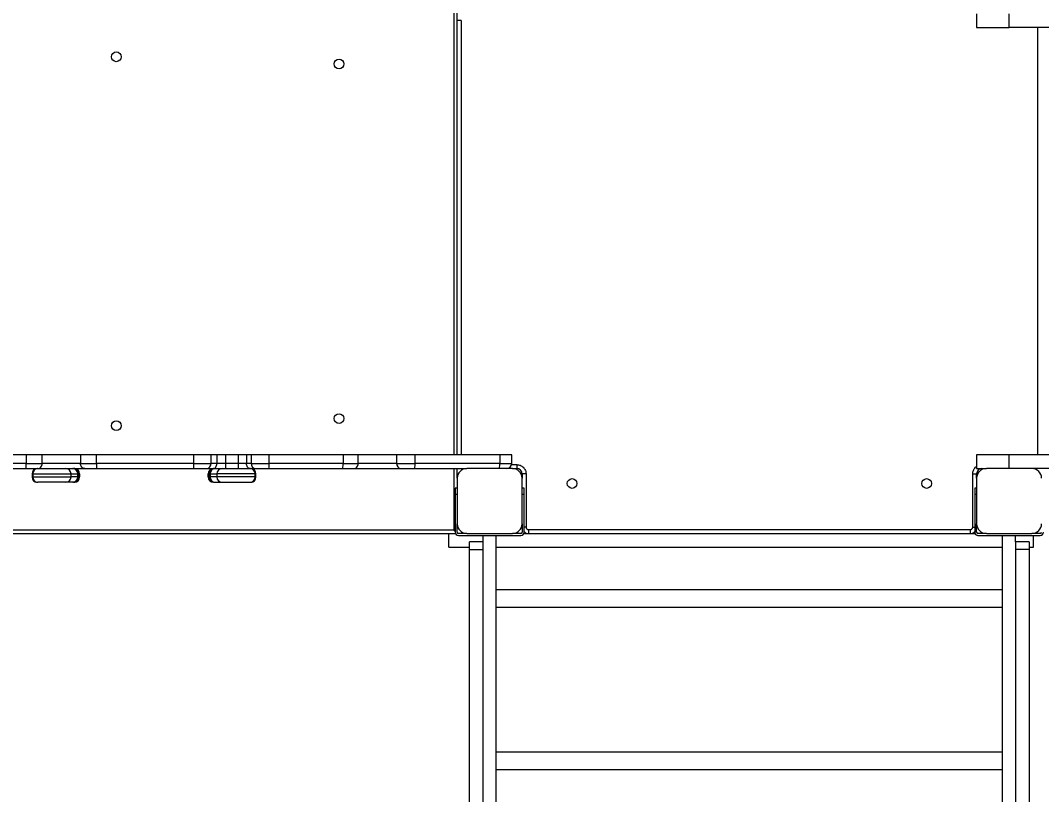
# Model space of a CAD drawing. Header units: millimetres. Extents: x -9110 to 8278, y -6387 to 5914.
# Drawn here: x -1204 to 369, y 602 to 1794 of the extents above; entities that cross this region are included whole.
import ezdxf

# ---------------------------------------------------------------- set-up
doc = ezdxf.new("R2010")
doc.units = ezdxf.units.MM
for name, color, linetype in [('DIKOM_ОБЪЕКТ', 7, 'Continuous'), ('DIKOM_РАЗМЕР_ЗОНА', 7, 'Continuous'), ('DIKOM_РАЗМЕР_ОБЪЕКТА', 7, 'Continuous')]:
    doc.layers.add(name, color=color, linetype=linetype)
doc.styles.add('style1', font='arial.ttf', dxfattribs={"width": 0.8})
doc.dimstyles.new('1-50', dxfattribs={"dimtxt": 300, "dimasz": 200, "dimexe": 100, "dimexo": 0, "dimgap": 100, "dimtad": 1, "dimtxsty": 'style1', "dimcen": 200, "dimclrd": 7, "dimclre": 7, "dimclrt": 7, "dimadec": 1, "dimazin": 2, "dimtfac": 1, "dimtmove": 0, "dimatfit": 2, "dimfxl": 0, "dimlwd": 25, "dimlwe": 18, "dimarcsym": 0})

# ---------------------------------------------------------------- blocks, each defined once
blk = doc.blocks.new('*D9')
at = {"layer": 'Defpoints', "color": 0, "transparency": 16777216}
for p in [(-2194.7, 3914.4), (-7206.9, -3406.5), (-367.7, -3406.5)]:
    blk.add_point(p, dxfattribs=at)
at = {"layer": 'DIKOM_РАЗМЕР_ОБЪЕКТА', "color": 7, "lineweight": 18, "transparency": 16777216}
for p, q in [((-2194.7, 3914.4), (-7306.9, 3914.4)), ((-367.7, -3406.5), (-7306.9, -3406.5))]:
    blk.add_line(p, q, dxfattribs=at)
at = {"layer": 'DIKOM_РАЗМЕР_ОБЪЕКТА', "color": 7, "lineweight": 25, "transparency": 16777216}
blk.add_line((-7206.9, 3714.4), (-7206.9, -3206.5), dxfattribs=at)
at = {"layer": 'DIKOM_РАЗМЕР_ОБЪЕКТА', "color": 7, "transparency": 16777216}
for points in [[(-7240.3, 3714.4), (-7173.6, 3714.4), (-7206.9, 3914.4)], [(-7240.3, -3206.5), (-7173.6, -3206.5), (-7206.9, -3406.5)]]:
    blk.add_solid(points, dxfattribs=at)
at = {"layer": 'DIKOM_РАЗМЕР_ОБЪЕКТА', "color": 7, "transparency": 16777216, "insert": (-7460.2, 292.3), "char_height": 300, "attachment_point": 5, "rotation": 90, "style": 'style1'}
blk.add_mtext('7300', dxfattribs=at)
blk = doc.blocks.new('*D10')
at = {"layer": 'Defpoints', "color": 0, "transparency": 16777216}
for p in [(-3851.3, 5914.4), (-8660.2, -5406.5), (-497.8, -5406.5)]:
    blk.add_point(p, dxfattribs=at)
at = {"layer": 'DIKOM_РАЗМЕР_ЗОНА', "color": 7, "lineweight": 18, "transparency": 16777216}
for p, q in [((-3851.3, 5914.4), (-8760.2, 5914.4)), ((-497.8, -5406.5), (-8760.2, -5406.5))]:
    blk.add_line(p, q, dxfattribs=at)
at = {"layer": 'DIKOM_РАЗМЕР_ЗОНА', "color": 7, "lineweight": 25, "transparency": 16777216}
blk.add_line((-8660.2, 5714.4), (-8660.2, -5206.5), dxfattribs=at)
at = {"layer": 'DIKOM_РАЗМЕР_ЗОНА', "color": 7, "transparency": 16777216}
for points in [[(-8693.5, 5714.4), (-8626.8, 5714.4), (-8660.2, 5914.4)], [(-8693.5, -5206.5), (-8626.8, -5206.5), (-8660.2, -5406.5)]]:
    blk.add_solid(points, dxfattribs=at)
at = {"layer": 'DIKOM_РАЗМЕР_ЗОНА', "color": 7, "transparency": 16777216, "insert": (-8913.4, 268.5), "char_height": 300, "attachment_point": 5, "rotation": 90, "style": 'style1'}
blk.add_mtext('11300', dxfattribs=at)

msp = doc.modelspace()

# ---------------------------------------------------------------- linework, layer by layer
at = {"layer": 'DIKOM_ОБЪЕКТ', "color": 7, "linetype": 'Continuous', "lineweight": 15}
for p, q in [((-536.248, 1898.968), (-536.248, 1124.968)), ((-531.248, 1124.968), (-531.248, 1818.968)), ((-525.248, 1793.968), (-531.248, 1793.968)), ((-525.248, 1793.968), (-525.248, 1124.968)), ((268.752, 1803.968), (268.752, 1782.968)), ((318.752, 1782.968), (318.752, 1803.968)), ((268.752, 1782.968), (318.752, 1782.968)), ((384.497, 1782.968), (318.752, 1782.968)), ((362.752, 1124.968), (362.752, 1782.968)), ((-1194.927, 1124.968), (-1354.303, 1124.968)), ((-1194.927, 1124.968), (-1194.927, 1111.968)), ((-1170.431, 1124.968), (-1194.927, 1124.968)), ((-1170.431, 1111.968), (-1170.431, 1124.968)), ((-1111.38, 1124.968), (-1170.431, 1124.968)), ((-1111.38, 1124.968), (-1111.38, 1111.968)), ((-1086.932, 1124.968), (-1111.38, 1124.968)), ((-1086.932, 1111.968), (-1086.932, 1124.968)), ((-937.554, 1124.968), (-1086.932, 1124.968)), ((-937.554, 1124.968), (-937.554, 1111.968)), ((-910.236, 1124.968), (-937.554, 1124.968)), ((-910.236, 1111.968), (-910.236, 1124.968)), ((-901.498, 1124.968), (-910.236, 1124.968)), ((-901.498, 1124.968), (-901.498, 1111.968)), ((-888.292, 1124.968), (-901.498, 1124.968)), ((-888.292, 1124.968), (-888.292, 1111.968)), ((-868.688, 1124.968), (-888.292, 1124.968)), ((-868.688, 1124.968), (-868.688, 1111.968)), ((-855.755, 1124.968), (-868.688, 1124.968)), ((-855.755, 1124.968), (-855.755, 1111.968)), ((-848.668, 1124.968), (-855.755, 1124.968)), ((-848.668, 1124.968), (-848.668, 1111.968)), ((-820.852, 1124.968), (-848.668, 1124.968)), ((-820.852, 1111.968), (-820.852, 1124.968)), ((-707.037, 1124.968), (-820.852, 1124.968)), ((-707.037, 1124.968), (-707.037, 1111.968)), ((-683.85, 1124.968), (-707.037, 1124.968)), ((-683.85, 1111.968), (-683.85, 1124.968)), ((-624.546, 1124.968), (-683.85, 1124.968)), ((-624.546, 1124.968), (-624.546, 1111.968)), ((-596.095, 1124.968), (-624.546, 1124.968)), ((-596.095, 1111.968), (-596.095, 1124.968)), ((-465.71, 1124.968), (-596.095, 1124.968)), ((-465.71, 1124.968), (-465.71, 1111.968)), ((-447.248, 1124.968), (-465.71, 1124.968)), ((-447.248, 1111.968), (-447.248, 1124.968)), ((268.752, 1124.968), (268.752, 1103.968)), ((318.752, 1124.968), (268.752, 1124.968)), ((318.752, 1103.968), (318.752, 1124.968)), ((384.497, 1124.968), (318.752, 1124.968)), ((-1354.52, 1103.968), (-1195.144, 1103.968)), ((-1194.927, 1111.968), (-1354.303, 1111.968)), ((-1194.927, 1111.968), (-1170.431, 1111.968)), ((-1111.38, 1111.968), (-1170.431, 1111.968)), ((-1111.38, 1111.968), (-1086.932, 1111.968)), ((-937.554, 1111.968), (-1086.932, 1111.968)), ((-1086.703, 1103.968), (-937.325, 1103.968)), ((-937.554, 1111.968), (-910.236, 1111.968)), ((-901.498, 1111.968), (-910.236, 1111.968)), ((-888.292, 1111.968), (-901.498, 1111.968)), ((-868.688, 1111.968), (-888.292, 1111.968)), ((-888.068, 1103.968), (-868.465, 1103.968)), ((-855.755, 1111.968), (-868.688, 1111.968)), ((-848.668, 1111.968), (-855.755, 1111.968)), ((-850.183, 1103.968), (-850.122, 1103.968)), ((-848.668, 1111.968), (-820.852, 1111.968)), ((-821.252, 1103.968), (-707.438, 1103.968)), ((-707.037, 1111.968), (-820.852, 1111.968)), ((-707.037, 1111.968), (-683.85, 1111.968)), ((-624.546, 1111.968), (-683.85, 1111.968)), ((-624.546, 1111.968), (-596.095, 1111.968)), ((-596.71, 1103.968), (-516.248, 1103.968)), ((-465.71, 1111.968), (-596.095, 1111.968)), ((-536.248, 1103.968), (-536.248, 1008.968)), ((-531.248, 1088.968), (-531.248, 1103.968)), ((-446.248, 1103.968), (-516.248, 1103.968)), ((-465.71, 1111.968), (-447.248, 1111.968)), ((-447.502, 1109.968), (-439.248, 1109.968)), ((-446.248, 1103.968), (-439.248, 1103.968)), ((-439.248, 1109.968), (-439.248, 1103.968)), ((268.752, 1103.968), (283.752, 1103.968)), ((353.752, 1103.968), (283.752, 1103.968)), ((384.497, 1103.968), (353.752, 1103.968)), ((-1186.009, 1095.968), (-1186.009, 1090.968)), ((-1184.917, 1095.968), (-1186.009, 1095.968)), ((-1184.917, 1090.968), (-1186.009, 1090.968)), ((-1184.96, 1095.968), (-1184.96, 1090.968)), ((-1184.96, 1095.968), (-1125.978, 1095.968)), ((-1184.96, 1090.968), (-1125.978, 1090.968)), ((-1125.978, 1090.968), (-1125.978, 1095.968)), ((-1125.978, 1095.968), (-1115.53, 1095.968)), ((-1115.53, 1090.968), (-1125.978, 1090.968)), ((-1115.53, 1095.968), (-1115.53, 1090.968)), ((-1115.53, 1095.968), (-1115.512, 1095.968)), ((-1115.53, 1090.968), (-1115.512, 1090.968)), ((-1115.512, 1090.968), (-1115.512, 1095.968)), ((-1115.512, 1095.968), (-1115.084, 1095.968)), ((-1115.084, 1090.968), (-1115.512, 1090.968)), ((-1115.084, 1095.968), (-1115.084, 1090.968)), ((-1115.084, 1095.968), (-1113.881, 1095.968)), ((-1115.084, 1090.968), (-1113.881, 1090.968)), ((-1113.881, 1090.968), (-1113.881, 1095.968)), ((-1113.881, 1095.968), (-1112.716, 1095.968)), ((-1112.716, 1090.968), (-1113.881, 1090.968)), ((-1112.716, 1095.968), (-1112.716, 1090.968)), ((-1112.716, 1095.968), (-1112.696, 1095.968)), ((-1112.716, 1090.968), (-1112.696, 1090.968)), ((-1112.696, 1090.968), (-1112.696, 1095.968)), ((-914.634, 1095.968), (-914.634, 1090.968)), ((-914.614, 1095.968), (-914.634, 1095.968)), ((-914.614, 1090.968), (-914.634, 1090.968)), ((-914.614, 1095.968), (-913.449, 1095.968)), ((-914.614, 1090.968), (-914.614, 1095.968)), ((-913.449, 1090.968), (-914.614, 1090.968)), ((-912.246, 1095.968), (-913.449, 1095.968)), ((-913.449, 1095.968), (-913.449, 1090.968)), ((-912.246, 1090.968), (-913.449, 1090.968)), ((-912.246, 1090.968), (-912.246, 1095.968)), ((-912.246, 1095.968), (-911.818, 1095.968)), ((-911.818, 1090.968), (-912.246, 1090.968)), ((-911.818, 1095.968), (-911.818, 1090.968)), ((-911.8, 1095.968), (-911.818, 1095.968)), ((-911.8, 1090.968), (-911.818, 1090.968)), ((-911.8, 1095.968), (-901.352, 1095.968)), ((-911.8, 1090.968), (-911.8, 1095.968)), ((-901.352, 1090.968), (-911.8, 1090.968)), ((-901.352, 1095.968), (-901.352, 1090.968)), ((-842.37, 1095.968), (-901.352, 1095.968)), ((-842.37, 1090.968), (-901.352, 1090.968)), ((-842.413, 1095.968), (-841.321, 1095.968)), ((-842.413, 1090.968), (-841.321, 1090.968)), ((-842.37, 1090.968), (-842.37, 1095.968)), ((-841.321, 1090.968), (-841.321, 1095.968)), ((-531.248, 1088.968), (-531.248, 1018.968)), ((-431.248, 1095.968), (-431.248, 1088.968)), ((-425.248, 1095.968), (-431.248, 1095.968)), ((-431.248, 1018.968), (-431.248, 1088.968)), ((-425.248, 1095.968), (-425.248, 1013.968)), ((262.752, 1013.968), (262.752, 1095.968)), ((262.752, 1095.968), (268.752, 1095.968)), ((268.752, 1088.968), (268.752, 1095.968)), ((268.752, 1088.968), (268.752, 1018.968)), ((-1177.964, 1082.968), (-1177.975, 1082.968)), ((-1177.097, 1082.968), (-1177.208, 1082.968)), ((-1123.525, 1082.968), (-1133.973, 1082.968)), ((-1122.759, 1082.968), (-1123.244, 1082.968)), ((-1121.876, 1082.968), (-1122.759, 1082.968)), ((-1120.711, 1082.968), (-1121.876, 1082.968)), ((-906.619, 1082.968), (-905.454, 1082.968)), ((-905.454, 1082.968), (-904.571, 1082.968)), ((-904.571, 1082.968), (-904.155, 1082.968)), ((-903.805, 1082.968), (-893.357, 1082.968)), ((-850.208, 1082.968), (-850.122, 1082.968)), ((-531.248, 1073.968), (-534.248, 1073.968)), ((-534.248, 1073.968), (-534.248, 1063.968)), ((-428.248, 1073.968), (-431.248, 1073.968)), ((-428.248, 1063.968), (-428.248, 1073.968)), ((268.752, 1073.968), (265.752, 1073.968)), ((265.752, 1073.968), (265.752, 1063.968)), ((-531.248, 1063.968), (-534.248, 1063.968)), ((-534.248, 1063.968), (-534.248, 1005.968)), ((-428.248, 1063.968), (-431.248, 1063.968)), ((-428.248, 1005.968), (-428.248, 1063.968)), ((268.752, 1063.968), (265.752, 1063.968)), ((265.752, 1063.968), (265.752, 1005.968)), ((-536.248, 1008.968), (-2026.248, 1008.968)), ((-531.248, 1005.968), (-531.248, 1018.968)), ((-431.248, 1018.968), (-431.248, 1005.968)), ((-425.248, 1013.968), (-428.248, 1013.968)), ((-421.248, 1009.968), (258.752, 1009.968)), ((-421.248, 1009.968), (-421.248, 1003.968)), ((258.752, 1009.968), (258.752, 1003.968)), ((262.752, 1013.968), (265.752, 1013.968)), ((268.752, 1005.968), (268.752, 1018.968)), ((-2030.52, 1003.968), (-543.889, 1003.968)), ((-543.889, 982.968), (-543.889, 1003.968)), ((-543.889, 1003.968), (-533.831, 1003.968)), ((-516.248, 1003.968), (-529.248, 1003.968)), ((-529.248, 1000.968), (-433.248, 1000.968)), ((-516.248, 1003.968), (-446.248, 1003.968)), ((-491.248, 990.968), (-512.248, 990.968)), ((-512.248, 979.111), (-512.248, 990.968)), ((-491.248, 990.968), (-491.248, 1000.968)), ((-491.248, 979.111), (-491.248, 990.968)), ((-471.248, -493.032), (-471.248, 1000.968)), ((-433.248, 1003.968), (-446.248, 1003.968)), ((-428.665, 1003.968), (266.169, 1003.968)), ((283.752, 1003.968), (270.752, 1003.968)), ((270.752, 1000.968), (366.752, 1000.968)), ((283.752, 1003.968), (353.752, 1003.968)), ((308.752, -493.032), (308.752, 1000.968)), ((328.752, 990.968), (328.752, 1000.968)), ((349.752, 990.968), (328.752, 990.968)), ((328.752, 990.968), (328.752, 979.111)), ((349.752, 990.968), (349.752, 979.111)), ((366.752, 1003.968), (353.752, 1003.968)), ((356.111, 982.968), (356.111, 1000.968)), ((-543.889, 982.968), (-512.248, 982.968)), ((-512.248, 979.111), (-491.248, 979.111)), ((-512.248, 563.492), (-512.248, 979.111)), ((-491.248, 563.492), (-491.248, 979.111)), ((-471.248, 982.968), (308.752, 982.968)), ((349.752, 979.111), (328.752, 979.111)), ((328.752, 979.111), (328.752, 563.492)), ((349.752, 982.968), (356.111, 982.968)), ((349.752, 979.111), (349.752, 563.492)), ((308.752, 917.468), (-471.248, 917.468)), ((-471.248, 890.468), (308.752, 890.468)), ((308.752, 667.468), (-471.248, 667.468)), ((-471.248, 640.468), (308.752, 640.468))]:
    msp.add_line(p, q, dxfattribs=at)
at = {"layer": 'DIKOM_ОБЪЕКТ', "color": 7, "linetype": 'Continuous', "lineweight": 15, "flags": 128}
for points in [[(-1177.18, 1103.968), (-1175.863, 1104.122), (-1174.597, 1104.577), (-1173.43, 1105.317), (-1172.408, 1106.312), (-1171.568, 1107.524), (-1170.945, 1108.907), (-1170.561, 1110.408), (-1170.431, 1111.968)], [(-1104.632, 1103.968), (-1105.948, 1104.122), (-1107.214, 1104.577), (-1108.381, 1105.317), (-1109.404, 1106.312), (-1110.243, 1107.524), (-1110.866, 1108.907), (-1111.25, 1110.408), (-1111.38, 1111.968)], [(-906.556, 1103.968), (-905.569, 1104.122), (-904.62, 1104.577), (-903.746, 1105.317), (-902.979, 1106.312), (-902.35, 1107.524), (-901.883, 1108.907), (-901.595, 1110.408), (-901.498, 1111.968)], [(-850.358, 1103.968), (-851.411, 1104.122), (-852.424, 1104.577), (-853.357, 1105.317), (-854.175, 1106.312), (-854.846, 1107.524), (-855.344, 1108.907), (-855.652, 1110.408), (-855.755, 1111.968)], [(-690.434, 1103.968), (-689.15, 1104.122), (-687.915, 1104.577), (-686.777, 1105.317), (-685.779, 1106.312), (-684.96, 1107.524), (-684.352, 1108.907), (-683.977, 1110.408), (-683.85, 1111.968)], [(-534.248, 1006.968), (-534.335, 1007.055), (-535.273, 1007.993), (-536.248, 1008.968)]]:
    msp.add_lwpolyline(points, dxfattribs=at)
at = {"layer": 'DIKOM_ОБЪЕКТ', "color": 7, "linetype": 'Continuous', "lineweight": 15}
for centre in [(-1056.248, 1737.968), (-713.248, 1726.968), (-713.248, 1180.968), (-1056.248, 1169.968), (-354.248, 1080.968), (191.752, 1080.968)]:
    msp.add_circle(centre, 7.5, dxfattribs=at)
for centre, radius, start, end in [((-1268.979, 1109.974), 74.078, 355.350075, 1.542957), ((-1178.009, 1095.968), 8, 90, 180), ((-1176.96, 1095.968), 8, 90, 180), ((-1177.145, 1096.296), 7.673, 90.468936, 149.774282), ((-1133.976, 1095.971), 7.998, 359.982811, 89.982174), ((-1123.528, 1095.971), 7.998, 359.982811, 89.982174), ((-1123.512, 1095.968), 8, 0, 90), ((-1122.925, 1096.128), 7.842, 358.833535, 88.784949), ((-1121.878, 1095.971), 7.997, 359.980122, 89.984862), ((-1120.714, 1095.971), 7.998, 359.982811, 89.982174), ((-1120.696, 1095.968), 8, 0, 90), ((-1016.895, 1109.969), 70.066, 178.364696, 184.912895), ((-867.299, 1109.975), 70.283, 178.374835, 184.902755), ((-917.796, 1111.524), 7.573, 273.815739, 3.361727), ((-906.634, 1095.968), 8, 90, 180), ((-906.616, 1095.971), 7.998, 90.017826, 180.017189), ((-905.451, 1095.97), 7.999, 100.064361, 180.013574), ((-904.405, 1096.128), 7.842, 91.215051, 181.166465), ((-903.818, 1095.968), 8, 90, 180), ((-903.802, 1095.971), 7.998, 90.017826, 180.017189), ((-893.354, 1095.971), 7.998, 90.017826, 180.017189), ((-816.613, 1109.971), 71.707, 178.403949, 184.801981), ((-797.071, 1109.967), 71.645, 178.399477, 184.803041), ((-850.37, 1095.968), 8, 0, 90), ((-850.185, 1096.296), 7.673, 30.225718, 89.531064), ((-849.321, 1095.968), 8, 0, 90), ((-841.125, 1111.507), 7.557, 176.499847, 266.008826), ((-861.074, 1109.973), 40.272, 351.424547, 2.839486), ((-747.259, 1109.973), 40.272, 351.424547, 2.839486), ((-617.022, 1111.487), 7.539, 176.342453, 265.800399), ((-622.561, 1109.98), 26.541, 346.909243, 4.297133), ((-516.248, 1088.968), 15, 90, 180), ((-492.182, 1109.98), 26.546, 346.910911, 4.295465), ((-455.248, 1111.968), 8, 270, 0), ((-446.248, 1088.968), 15, 0, 90), ((-439.248, 1095.968), 8, 0, 90), ((283.752, 1088.968), 15, 90, 180), ((276.752, 1095.968), 8, 90, 180), ((353.752, 1088.968), 15, 0, 90), ((-1178.009, 1090.968), 8, 180, 270), ((-1176.96, 1090.968), 8, 180, 270), ((-1177.145, 1090.641), 7.673, 210.226224, 269.529002), ((-1133.976, 1090.966), 7.998, 270.019039, 0.015976), ((-1123.528, 1090.966), 7.998, 270.019039, 0.015976), ((-1123.512, 1090.968), 8, 270, 0), ((-1122.925, 1090.809), 7.842, 271.216276, 1.16524), ((-1121.878, 1090.966), 7.997, 270.016351, 0.018665), ((-1120.714, 1090.966), 7.998, 270.019039, 0.015976), ((-1120.696, 1090.968), 8, 270, 0), ((-906.634, 1090.968), 8, 180, 270), ((-906.616, 1090.966), 7.998, 179.984024, 269.980961), ((-905.451, 1090.966), 7.998, 179.984735, 269.98025), ((-904.405, 1090.809), 7.842, 178.83476, 268.783724), ((-903.818, 1090.968), 8, 180, 270), ((-903.802, 1090.966), 7.998, 179.984024, 269.980961), ((-893.354, 1090.966), 7.998, 179.984024, 269.980961), ((-850.37, 1090.968), 8, 270, 0), ((-850.185, 1090.641), 7.673, 270.470998, 329.773776), ((-849.321, 1090.968), 8, 270, 0), ((-516.248, 1018.968), 15, 180, 270), ((-446.248, 1018.968), 15, 270, 0), ((-421.248, 1013.968), 10, 225.572996, 270), ((258.752, 1013.968), 10, 270, 314.427004), ((283.752, 1018.968), 15, 180, 270), ((353.752, 1018.968), 15, 270, 0), ((-529.248, 1005.968), 5, 180, 270), ((-529.248, 1005.968), 2, 180, 270), ((-433.248, 1005.968), 2, 270, 0), ((-433.248, 1005.968), 5, 270, 0), ((270.752, 1005.968), 5, 180, 270), ((270.752, 1005.968), 2, 180, 270), ((366.752, 1005.968), 2, 270, 0), ((366.752, 1005.968), 5, 270, 0)]:
    msp.add_arc(centre, radius, start, end, dxfattribs=at)
for points, knots in [([(-1195.144, 1103.968), (-1193.383, 1103.968), (-1189.807, 1103.968), (-1184.796, 1103.968), (-1180.365, 1103.968), (-1178.231, 1103.968), (-1177.18, 1103.968)], [0, 0, 0, 0, 0.24623495, 0.50000416, 0.75376245, 1, 1, 1, 1]), ([(-1177.18, 1103.968), (-1176.189, 1103.968), (-1174.183, 1103.968), (-1170.486, 1103.968), (-1166.298, 1103.968), (-1161.653, 1103.968), (-1156.672, 1103.968), (-1151.476, 1103.968), (-1146.196, 1103.968), (-1140.908, 1103.968), (-1135.619, 1103.968), (-1130.34, 1103.968), (-1125.143, 1103.968), (-1120.162, 1103.968), (-1115.516, 1103.968), (-1111.328, 1103.968), (-1107.63, 1103.968), (-1105.623, 1103.968), (-1104.632, 1103.968)], [0, 0, 0, 0, 0.06077153, 0.12300248, 0.18624125, 0.24999853, 0.3137571, 0.37699682, 0.43922754, 0.5000005, 0.56077271, 0.6230014, 0.68624257, 0.74999896, 0.81375805, 0.87699702, 0.93922757, 1, 1, 1, 1]), ([(-1104.632, 1103.968), (-1103.582, 1103.968), (-1101.452, 1103.968), (-1097.031, 1103.968), (-1092.03, 1103.968), (-1088.461, 1103.968), (-1086.703, 1103.968)], [0, 0, 0, 0, 0.24624543, 0.49999749, 0.75374904, 1, 1, 1, 1]), ([(-937.325, 1103.968), (-936.342, 1103.968), (-934.348, 1103.968), (-931.362, 1103.968), (-928.422, 1103.968), (-925.618, 1103.968), (-923.035, 1103.968), (-920.754, 1103.968), (-918.796, 1103.968), (-917.788, 1103.968), (-917.292, 1103.968)], [0, 0, 0, 0, 0.12079147, 0.24511792, 0.37191909, 0.50000078, 0.62808517, 0.75488601, 0.87921156, 1, 1, 1, 1]), ([(-917.292, 1103.968), (-916.336, 1103.968), (-914.425, 1103.968), (-910.804, 1103.968), (-907.971, 1103.968), (-906.556, 1103.968)], [0, 0, 0, 0, 0.33321337, 0.66679509, 1, 1, 1, 1]), ([(-906.556, 1103.968), (-905.225, 1103.968), (-902.541, 1103.968), (-897.921, 1103.968), (-893.049, 1103.968), (-889.72, 1103.968), (-888.068, 1103.968)], [0, 0, 0, 0, 0.24800099, 0.49999237, 0.75199006, 1, 1, 1, 1]), ([(-868.465, 1103.968), (-866.818, 1103.968), (-863.498, 1103.968), (-858.703, 1103.968), (-854.202, 1103.968), (-851.632, 1103.968), (-850.358, 1103.968)], [0, 0, 0, 0, 0.24800094, 0.50000082, 0.75199253, 1, 1, 1, 1]), ([(-850.358, 1103.968), (-848.678, 1103.968), (-845.318, 1103.968), (-842.873, 1103.968), (-841.651, 1103.968)], [0, 0, 0, 0, 0.50000241, 1, 1, 1, 1]), ([(-841.651, 1103.968), (-841.141, 1103.968), (-840.105, 1103.968), (-838.099, 1103.968), (-835.766, 1103.968), (-833.128, 1103.968), (-830.272, 1103.968), (-827.284, 1103.968), (-824.258, 1103.968), (-822.244, 1103.968), (-821.252, 1103.968)], [0, 0, 0, 0, 0.12069748, 0.2450155, 0.37185253, 0.50000351, 0.62814601, 0.75499152, 0.87930351, 1, 1, 1, 1]), ([(-707.438, 1103.968), (-705.786, 1103.968), (-702.44, 1103.968), (-697.747, 1103.968), (-693.556, 1103.968), (-691.466, 1103.968), (-690.434, 1103.968)], [0, 0, 0, 0, 0.24669297, 0.49999952, 0.75331093, 1, 1, 1, 1]), ([(-690.434, 1103.968), (-689.381, 1103.968), (-687.249, 1103.968), (-683.371, 1103.968), (-679.01, 1103.968), (-674.205, 1103.968), (-669.086, 1103.968), (-663.777, 1103.968), (-658.415, 1103.968), (-653.074, 1103.968), (-647.763, 1103.968), (-642.493, 1103.968), (-637.339, 1103.968), (-632.436, 1103.968), (-627.906, 1103.968), (-623.87, 1103.968), (-620.354, 1103.968), (-618.493, 1103.968), (-617.574, 1103.968)], [0, 0, 0, 0, 0.06074315, 0.12296735, 0.18622007, 0.24999992, 0.31377751, 0.37703079, 0.43925457, 0.49999855, 0.56074426, 0.62296912, 0.68622085, 0.74999979, 0.81377939, 0.87703168, 0.93925508, 1, 1, 1, 1]), ([(-617.574, 1103.968), (-617.047, 1103.968), (-615.977, 1103.968), (-613.91, 1103.968), (-611.51, 1103.968), (-608.804, 1103.968), (-605.879, 1103.968), (-602.83, 1103.968), (-599.753, 1103.968), (-597.714, 1103.968), (-596.71, 1103.968)], [0, 0, 0, 0, 0.12058284, 0.24487171, 0.37176948, 0.50000078, 0.6282378, 0.75512897, 0.87941847, 1, 1, 1, 1]), ([(-439.248, 1109.968), (-438.394, 1109.923), (-436.635, 1109.829), (-434.026, 1109.051), (-431.517, 1107.759), (-429.278, 1105.938), (-427.457, 1103.7), (-426.166, 1101.19), (-425.387, 1098.581), (-425.293, 1096.822), (-425.248, 1095.968)], [0, 0, 0, 0, 0.11651659, 0.24001438, 0.36863513, 0.50000326, 0.63135954, 0.75998762, 0.8834839, 1, 1, 1, 1]), ([(262.752, 1095.968), (262.798, 1096.822), (262.891, 1098.581), (263.668, 1101.192), (264.967, 1103.692), (266.669, 1105.853), (268.097, 1106.921), (268.752, 1107.411)], [0, 0, 0, 0, 0.19055396, 0.39252511, 0.60288239, 0.81771111, 1, 1, 1, 1]), ([(-1133.973, 1082.968), (-1134.089, 1082.968), (-1134.326, 1082.968), (-1135.662, 1082.968), (-1137.779, 1082.968), (-1140.693, 1082.968), (-1143.648, 1082.968), (-1146.226, 1082.968), (-1148.85, 1082.968), (-1152.192, 1082.968), (-1156.214, 1082.968), (-1160.212, 1082.968), (-1164.176, 1082.968), (-1167.957, 1082.968), (-1171.296, 1082.968), (-1173.529, 1082.968), (-1174.919, 1082.968), (-1175.996, 1082.968), (-1176.828, 1082.968), (-1176.881, 1082.968), (-1176.905, 1082.968)], [0, 0, 0, 0, 0.05890206, 0.12133152, 0.18635884, 0.25276395, 0.31916877, 0.35171852, 0.38427693, 0.44670693, 0.5056106, 0.56451111, 0.62694342, 0.6919683, 0.75837206, 0.8247794, 0.85733071, 0.88988748, 0.95231877, 1, 1, 1, 1]), ([(-893.357, 1082.968), (-893.242, 1082.968), (-893.004, 1082.968), (-891.668, 1082.968), (-889.551, 1082.968), (-886.637, 1082.968), (-883.682, 1082.968), (-881.104, 1082.968), (-878.48, 1082.968), (-875.138, 1082.968), (-871.116, 1082.968), (-867.118, 1082.968), (-863.154, 1082.968), (-859.373, 1082.968), (-856.034, 1082.968), (-853.802, 1082.968), (-852.411, 1082.968), (-851.334, 1082.968), (-850.502, 1082.968), (-850.449, 1082.968), (-850.425, 1082.968)], [0, 0, 0, 0, 0.05890205, 0.12133322, 0.18635897, 0.25276542, 0.31917025, 0.35171915, 0.38427824, 0.44670823, 0.5056118, 0.56451208, 0.62694495, 0.69196982, 0.75837358, 0.82477949, 0.8573308, 0.88988921, 0.95231877, 1, 1, 1, 1]), ([(-850.033, 1082.968), (-849.775, 1082.968), (-849.51, 1082.968), (-849.472, 1082.968), (-849.471, 1082.968)], [0, 0, 0, 0, 0.97467786, 1, 1, 1, 1]), ([(-425.248, 1013.968), (-425.195, 1013.465), (-425.112, 1012.691), (-424.614, 1011.76), (-424.097, 1011.119), (-423.456, 1010.603), (-422.525, 1010.104), (-421.751, 1010.022), (-421.248, 1009.968)], [0, 0, 0, 0, 0.23944992, 0.36835361, 0.49998326, 0.63162768, 0.76053138, 1, 1, 1, 1]), ([(258.752, 1009.968), (259.255, 1010.022), (260.029, 1010.104), (260.96, 1010.603), (261.601, 1011.119), (262.118, 1011.76), (262.616, 1012.691), (262.699, 1013.465), (262.752, 1013.968)], [0, 0, 0, 0, 0.23945716, 0.36836475, 0.49999838, 0.63164401, 0.76054284, 1, 1, 1, 1])]:
    msp.add_open_spline(points, degree=3, knots=knots, dxfattribs=at)

# ---------------------------------------------------------------- dimensions: what is measured, and where the dimension line sits
at = {"layer": 'DIKOM_РАЗМЕР_ЗОНА'}
dim = msp.add_linear_dim(base=(-8660.16, -5406.454), p1=(-3851.314, 5914.391), p2=(-497.849, -5406.454), angle=90, text='11300', dimstyle='1-50', dxfattribs=at)
dim.commit()
dim.dimension.update_dxf_attribs({"geometry": '*D10', "text_midpoint": (-8660.16, 268.455), "dimtype": 160})
at = {"layer": 'DIKOM_РАЗМЕР_ОБЪЕКТА'}
dim = msp.add_linear_dim(base=(-7206.946, -3406.454), p1=(-2194.748, 3914.391), p2=(-367.748, -3406.454), angle=90, text='7300', dimstyle='1-50', dxfattribs=at)
dim.commit()
dim.dimension.update_dxf_attribs({"geometry": '*D9', "text_midpoint": (-7206.946, 292.262), "dimtype": 160})

doc.saveas('drawing.dxf')
